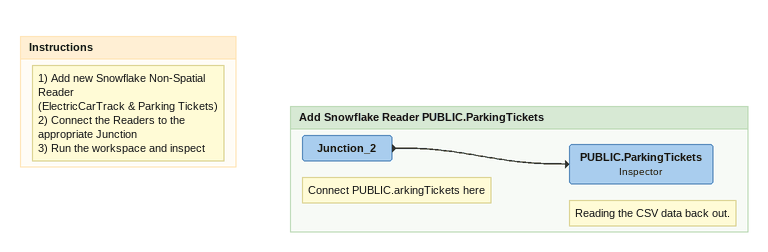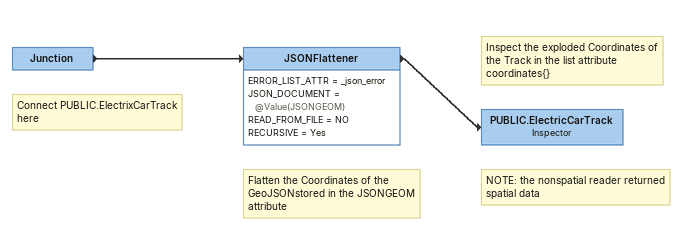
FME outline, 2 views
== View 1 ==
Bookmark: Add Snowflake Reader PUBLIC.ParkingTickets
Note: Connect PUBLIC.arkingTickets here
Junction_2
    -> PUBLIC.ParkingTickets
Note: Reading the CSV data back out.
PUBLIC.ParkingTickets: Inspector

Bookmark: Instructions
Note: 1) Add new Snowflake Non-Spatial Reader / (ElectricCarTrack & Parking Tickets) / 2) Connect the Readers to the appropriate Junction / 3) Run the workspace and inspect

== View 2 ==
Note: Connect PUBLIC.ElectrixCarTrack here
Junction
    -> JSONFlattener
Note: Flatten the Coordinates of the GeoJSONstored in the JSONGEOM attribute
JSONFlattener
    ERROR_LIST_ATTR = _json_error
    JSON_DOCUMENT = @Value(JSONGEOM)
    READ_FROM_FILE = NO
    RECURSIVE = Yes
    -> PUBLIC.ElectricCarTrack
Note: Inspect the exploded Coordinates of the Track in the list attribute coordinates{}
Note: NOTE: the nonspatial reader returned spatial data
PUBLIC.ElectricCarTrack: Inspector
